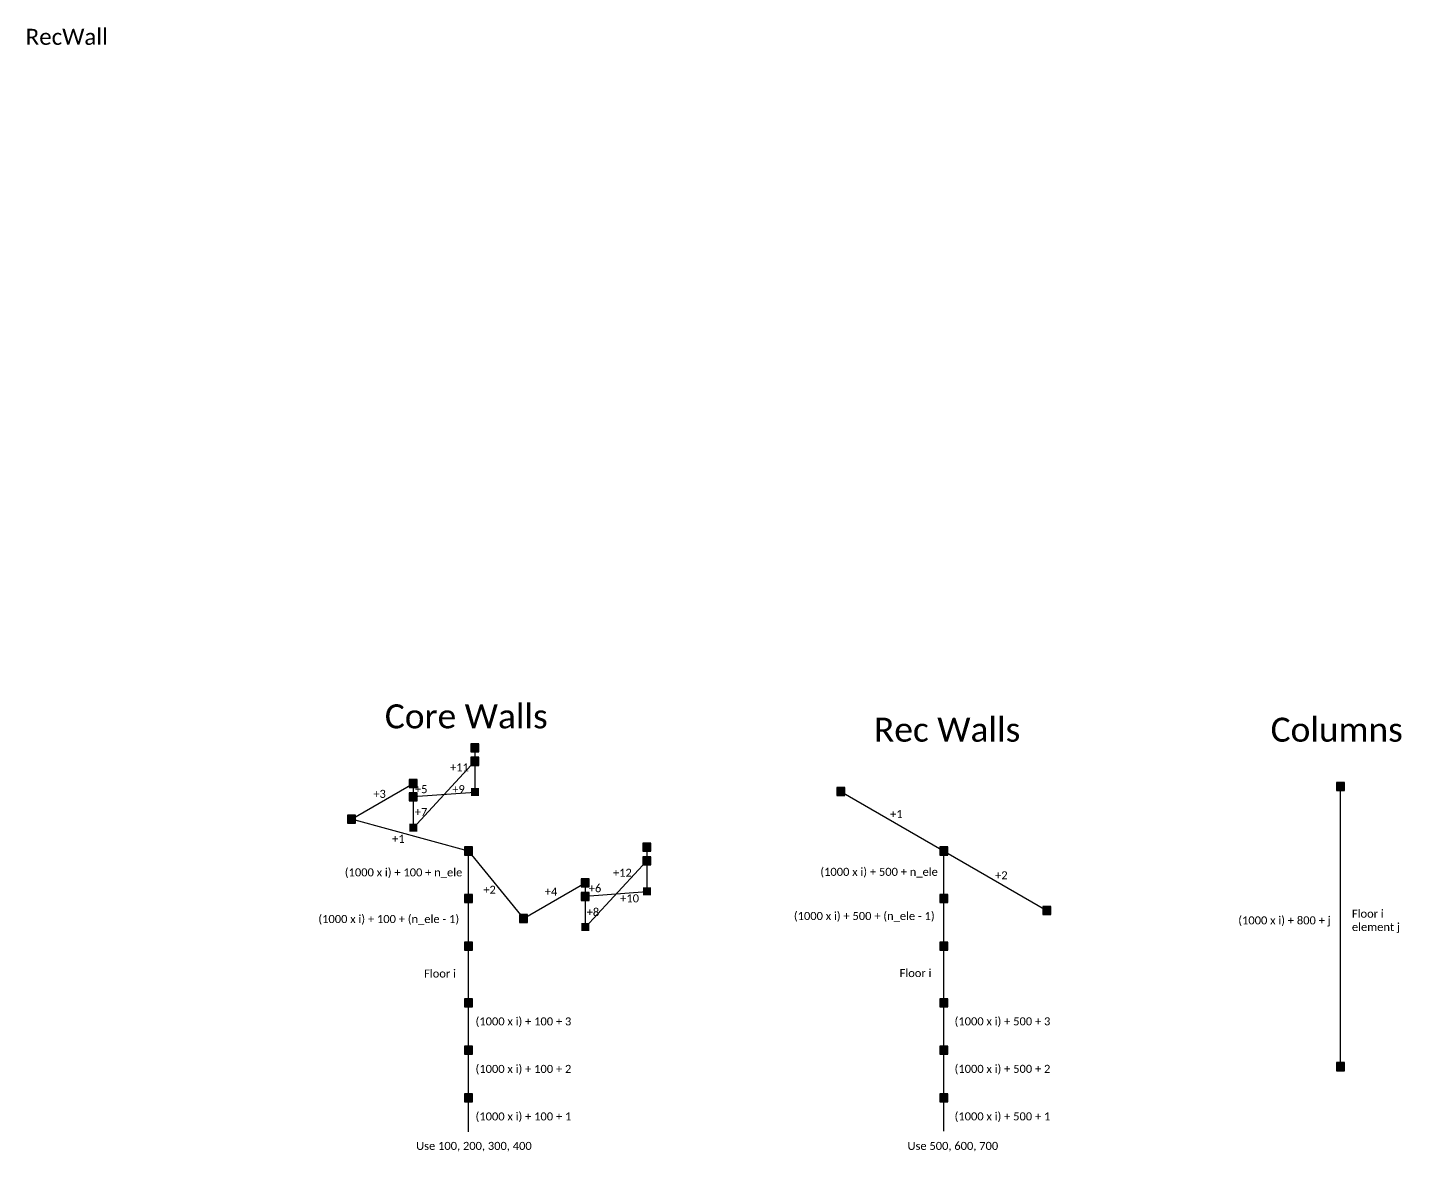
# Model space of a CAD drawing. Header units: inches. Extents: x -30573 to 11520, y -22457 to 4202.
# Drawn here: x -2730 to 1390, y -6326 to -2957 of the extents above; entities that cross this region are included whole.
import ezdxf

# ---------------------------------------------------------------- set-up
doc = ezdxf.new("R2010")
doc.units = ezdxf.units.IN
doc.layers.add('CONCRETO3', color=4, linetype='Continuous', lineweight=25)
doc.layers.add('TEXTO', color=1, linetype='Continuous', lineweight=13)
doc.styles.add('CopyA1_16', font='calibri.ttf', dxfattribs={"height": 24})

msp = doc.modelspace()

# ---------------------------------------------------------------- hatches: boundary and pattern name
at = {"layer": 'CONCRETO3'}
h = msp.add_hatch(color=256, dxfattribs=at)
h.dxf.hatch_style = 1
h.paths.add_polyline_path([(-1400.51, -5127.77), (-1376.51, -5127.77), (-1376.51, -5103.77), (-1400.51, -5103.77)])
h = msp.add_hatch(color=256, dxfattribs=at)
h.dxf.hatch_style = 1
h.paths.add_polyline_path([(-1400.51, -5168.284), (-1376.51, -5168.284), (-1376.51, -5144.284), (-1400.51, -5144.284)])
h = msp.add_hatch(color=256, dxfattribs=at)
h.dxf.hatch_style = 1
h.paths.add_polyline_path([(-1400.51, -5168.284), (-1376.51, -5168.284), (-1376.51, -5144.284), (-1400.51, -5144.284)])
h = msp.add_hatch(color=256, dxfattribs=at)
h.dxf.hatch_style = 1
h.paths.add_polyline_path([(-1585.631, -5234.649), (-1561.631, -5234.649), (-1561.631, -5210.649), (-1585.631, -5210.649)])
h = msp.add_hatch(color=256, dxfattribs=at)
h.dxf.hatch_style = 1
h.paths.add_polyline_path([(1194.884, -5244.053), (1218.884, -5244.053), (1218.884, -5220.053), (1194.884, -5220.053)])
h = msp.add_hatch(color=256, dxfattribs=at)
h.dxf.hatch_style = 1
h.paths.add_polyline_path([(-1585.631, -5275.164), (-1561.631, -5275.164), (-1561.631, -5251.164), (-1585.631, -5251.164)])
h = msp.add_hatch(color=256, dxfattribs=at)
h.dxf.hatch_style = 1
h.paths.add_polyline_path([(-1585.631, -5275.164), (-1561.631, -5275.164), (-1561.631, -5251.164), (-1585.631, -5251.164)])
h = msp.add_hatch(color=256, dxfattribs=at)
h.dxf.hatch_style = 1
h.paths.add_polyline_path([(-1400.51, -5260.242), (-1376.51, -5260.242), (-1376.51, -5236.242), (-1400.51, -5236.242)])
h = msp.add_hatch(color=256, dxfattribs=at)
h.dxf.hatch_style = 1
h.paths.add_polyline_path([(-303.238, -5258.709), (-279.238, -5258.709), (-279.238, -5234.709), (-303.238, -5234.709)])
h = msp.add_hatch(color=256, dxfattribs=at)
h.dxf.hatch_style = 1
h.paths.add_polyline_path([(-1770.751, -5341.529), (-1746.751, -5341.529), (-1746.751, -5317.529), (-1770.751, -5317.529)])
h = msp.add_hatch(color=256, dxfattribs=at)
h.dxf.hatch_style = 1
h.paths.add_polyline_path([(-1585.631, -5367.121), (-1561.631, -5367.121), (-1561.631, -5343.121), (-1585.631, -5343.121)])
h = msp.add_hatch(color=256, dxfattribs=at)
h.dxf.hatch_style = 1
h.paths.add_polyline_path([(-1420.263, -5437.004), (-1396.263, -5437.004), (-1396.263, -5413.004), (-1420.263, -5413.004)])
h = msp.add_hatch(color=256, dxfattribs=at)
h.dxf.hatch_style = 1
h.paths.add_polyline_path([(-884.654, -5425.6), (-860.654, -5425.6), (-860.654, -5401.6), (-884.654, -5401.6)])
h = msp.add_hatch(color=256, dxfattribs=at)
h.dxf.hatch_style = 1
h.paths.add_polyline_path([(5.577, -5437.004), (29.577, -5437.004), (29.577, -5413.004), (5.577, -5413.004)])
h = msp.add_hatch(color=256, dxfattribs=at)
h.dxf.hatch_style = 1
h.paths.add_polyline_path([(-884.654, -5466.114), (-860.654, -5466.114), (-860.654, -5442.114), (-884.654, -5442.114)])
h = msp.add_hatch(color=256, dxfattribs=at)
h.dxf.hatch_style = 1
h.paths.add_polyline_path([(-884.654, -5466.114), (-860.654, -5466.114), (-860.654, -5442.114), (-884.654, -5442.114)])
h = msp.add_hatch(color=256, dxfattribs=at)
h.dxf.hatch_style = 1
h.paths.add_polyline_path([(-1069.775, -5532.479), (-1045.775, -5532.479), (-1045.775, -5508.479), (-1069.775, -5508.479)])
h = msp.add_hatch(color=256, dxfattribs=at)
h.dxf.hatch_style = 1
h.paths.add_polyline_path([(-1069.775, -5532.479), (-1045.775, -5532.479), (-1045.775, -5508.479), (-1069.775, -5508.479)])
h = msp.add_hatch(color=256, dxfattribs=at)
h.dxf.hatch_style = 1
h.paths.add_polyline_path([(-1420.263, -5579.4), (-1396.263, -5579.4), (-1396.263, -5555.4), (-1420.263, -5555.4)])
h = msp.add_hatch(color=256, dxfattribs=at)
h.dxf.hatch_style = 1
h.paths.add_polyline_path([(-1069.775, -5572.993), (-1045.775, -5572.993), (-1045.775, -5548.993), (-1069.775, -5548.993)])
h = msp.add_hatch(color=256, dxfattribs=at)
h.dxf.hatch_style = 1
h.paths.add_polyline_path([(-1069.775, -5572.993), (-1045.775, -5572.993), (-1045.775, -5548.993), (-1069.775, -5548.993)])
h = msp.add_hatch(color=256, dxfattribs=at)
h.dxf.hatch_style = 1
h.paths.add_polyline_path([(-884.654, -5558.072), (-860.654, -5558.072), (-860.654, -5534.072), (-884.654, -5534.072)])
h = msp.add_hatch(color=256, dxfattribs=at)
h.dxf.hatch_style = 1
h.paths.add_polyline_path([(5.577, -5579.4), (29.577, -5579.4), (29.577, -5555.4), (5.577, -5555.4)])
h = msp.add_hatch(color=256, dxfattribs=at)
h.dxf.hatch_style = 1
h.paths.add_polyline_path([(314.393, -5615.299), (338.393, -5615.299), (338.393, -5591.299), (314.393, -5591.299)])
h = msp.add_hatch(color=256, dxfattribs=at)
h.dxf.hatch_style = 1
h.paths.add_polyline_path([(-1254.895, -5639.359), (-1230.895, -5639.359), (-1230.895, -5615.359), (-1254.895, -5615.359)])
h = msp.add_hatch(color=256, dxfattribs=at)
h.dxf.hatch_style = 1
h.paths.add_polyline_path([(-1069.775, -5664.951), (-1045.775, -5664.951), (-1045.775, -5640.951), (-1069.775, -5640.951)])
h = msp.add_hatch(color=256, dxfattribs=at)
h.dxf.hatch_style = 1
h.paths.add_polyline_path([(-1420.263, -5721.796), (-1396.263, -5721.796), (-1396.263, -5697.796), (-1420.263, -5697.796)])
h = msp.add_hatch(color=256, dxfattribs=at)
h.dxf.hatch_style = 1
h.paths.add_polyline_path([(5.577, -5721.796), (29.577, -5721.796), (29.577, -5697.796), (5.577, -5697.796)])
h = msp.add_hatch(color=256, dxfattribs=at)
h.dxf.hatch_style = 1
h.paths.add_polyline_path([(-1420.263, -5891.921), (-1396.263, -5891.921), (-1396.263, -5867.921), (-1420.263, -5867.921)])
h = msp.add_hatch(color=256, dxfattribs=at)
h.dxf.hatch_style = 1
h.paths.add_polyline_path([(5.577, -5891.921), (29.577, -5891.921), (29.577, -5867.921), (5.577, -5867.921)])
h = msp.add_hatch(color=256, dxfattribs=at)
h.dxf.hatch_style = 1
h.paths.add_polyline_path([(-1420.263, -6034.317), (-1396.263, -6034.317), (-1396.263, -6010.317), (-1420.263, -6010.317)])
h = msp.add_hatch(color=256, dxfattribs=at)
h.dxf.hatch_style = 1
h.paths.add_polyline_path([(5.577, -6034.317), (29.577, -6034.317), (29.577, -6010.317), (5.577, -6010.317)])
h = msp.add_hatch(color=256, dxfattribs=at)
h.dxf.hatch_style = 1
h.paths.add_polyline_path([(1194.884, -6083.299), (1218.884, -6083.299), (1218.884, -6059.299), (1194.884, -6059.299)])
h = msp.add_hatch(color=256, dxfattribs=at)
h.dxf.hatch_style = 1
h.paths.add_polyline_path([(-1420.263, -6176.713), (-1396.263, -6176.713), (-1396.263, -6152.713), (-1420.263, -6152.713)])
h = msp.add_hatch(color=256, dxfattribs=at)
h.dxf.hatch_style = 1
h.paths.add_polyline_path([(5.577, -6176.713), (29.577, -6176.713), (29.577, -6152.713), (5.577, -6152.713)])

# ---------------------------------------------------------------- linework, layer by layer
for p, q in [((-1388.51, -5115.77), (-1388.51, -5249.588)), ((-1573.631, -5356.467), (-1388.51, -5156.284)), ((-1758.751, -5329.529), (-1573.631, -5222.649)), ((-1573.631, -5222.649), (-1573.631, -5356.467)), ((1206.884, -6071.299), (1206.884, -5232.053)), ((-1388.51, -5249.588), (-1573.631, -5263.164)), ((-291.238, -5246.709), (326.393, -5603.299)), ((-1408.263, -5425.004), (-1758.751, -5329.529)), ((-1408.263, -6266.179), (-1408.263, -5425.004)), ((-1408.263, -5425.004), (-1242.895, -5627.359)), ((-872.654, -5413.6), (-872.654, -5547.418)), ((17.577, -6264.25), (17.577, -5425.004)), ((-1057.775, -5654.297), (-872.654, -5454.114)), ((-1242.895, -5627.359), (-1057.775, -5520.479)), ((-1057.775, -5520.479), (-1057.775, -5654.297)), ((-872.654, -5547.418), (-1057.775, -5560.993)), ((-1254.895, -5620.43), (-1242.895, -5627.359))]:
    msp.add_line(p, q, dxfattribs=at)
for points in [[(-1400.51, -5127.77), (-1376.51, -5127.77), (-1376.51, -5103.77), (-1400.51, -5103.77)], [(-1400.51, -5168.284), (-1376.51, -5168.284), (-1376.51, -5144.284), (-1400.51, -5144.284)], [(-1400.51, -5168.284), (-1376.51, -5168.284), (-1376.51, -5144.284), (-1400.51, -5144.284)], [(-1585.631, -5234.649), (-1561.631, -5234.649), (-1561.631, -5210.649), (-1585.631, -5210.649)], [(1194.884, -5244.053), (1218.884, -5244.053), (1218.884, -5220.053), (1194.884, -5220.053)], [(-1585.631, -5275.164), (-1561.631, -5275.164), (-1561.631, -5251.164), (-1585.631, -5251.164)], [(-1585.631, -5275.164), (-1561.631, -5275.164), (-1561.631, -5251.164), (-1585.631, -5251.164)], [(-303.238, -5258.709), (-279.238, -5258.709), (-279.238, -5234.709), (-303.238, -5234.709)], [(-1770.751, -5341.529), (-1746.751, -5341.529), (-1746.751, -5317.529), (-1770.751, -5317.529)], [(-1420.263, -5437.004), (-1396.263, -5437.004), (-1396.263, -5413.004), (-1420.263, -5413.004)], [(-884.654, -5425.6), (-860.654, -5425.6), (-860.654, -5401.6), (-884.654, -5401.6)], [(5.577, -5437.004), (29.577, -5437.004), (29.577, -5413.004), (5.577, -5413.004)], [(-884.654, -5466.114), (-860.654, -5466.114), (-860.654, -5442.114), (-884.654, -5442.114)], [(-884.654, -5466.114), (-860.654, -5466.114), (-860.654, -5442.114), (-884.654, -5442.114)], [(-1069.775, -5532.479), (-1045.775, -5532.479), (-1045.775, -5508.479), (-1069.775, -5508.479)], [(-1069.775, -5532.479), (-1045.775, -5532.479), (-1045.775, -5508.479), (-1069.775, -5508.479)], [(-1420.263, -5579.4), (-1396.263, -5579.4), (-1396.263, -5555.4), (-1420.263, -5555.4)], [(-1069.775, -5572.993), (-1045.775, -5572.993), (-1045.775, -5548.993), (-1069.775, -5548.993)], [(-1069.775, -5572.993), (-1045.775, -5572.993), (-1045.775, -5548.993), (-1069.775, -5548.993)], [(5.577, -5579.4), (29.577, -5579.4), (29.577, -5555.4), (5.577, -5555.4)], [(314.393, -5615.299), (338.393, -5615.299), (338.393, -5591.299), (314.393, -5591.299)], [(-1254.895, -5639.359), (-1230.895, -5639.359), (-1230.895, -5615.359), (-1254.895, -5615.359)], [(-1420.263, -5721.796), (-1396.263, -5721.796), (-1396.263, -5697.796), (-1420.263, -5697.796)], [(5.577, -5721.796), (29.577, -5721.796), (29.577, -5697.796), (5.577, -5697.796)], [(-1420.263, -5891.921), (-1396.263, -5891.921), (-1396.263, -5867.921), (-1420.263, -5867.921)], [(5.577, -5891.921), (29.577, -5891.921), (29.577, -5867.921), (5.577, -5867.921)], [(-1420.263, -6034.317), (-1396.263, -6034.317), (-1396.263, -6010.317), (-1420.263, -6010.317)], [(5.577, -6034.317), (29.577, -6034.317), (29.577, -6010.317), (5.577, -6010.317)], [(1194.884, -6083.299), (1218.884, -6083.299), (1218.884, -6059.299), (1194.884, -6059.299)], [(-1420.263, -6176.713), (-1396.263, -6176.713), (-1396.263, -6152.713), (-1420.263, -6152.713)], [(5.577, -6176.713), (29.577, -6176.713), (29.577, -6152.713), (5.577, -6152.713)]]:
    msp.add_lwpolyline(points, close=True, dxfattribs=at)

# ---------------------------------------------------------------- texts
at = {"layer": 'TEXTO', "attachment_point": 4, "style": 'CopyA1_16'}
for s, insert, char_height in [('RecWall', (-2735.611, -2985.411), 48), ('Core Walls', (-1658.683, -5021.911), 72), ('Rec Walls', (-191.944, -5061.903), 72), ('Columns', (997.362, -5061.903), 72), ('+11', (-1463.231, -5174.159), 24), ('+5', (-1568.566, -5239.839), 24), ('+9', (-1456.609, -5239.839), 24), ('+3', (-1693.333, -5253.921), 24), ('+7', (-1568.982, -5308.128), 24), ('+1', (-143.768, -5314.39), 24), ('+1', (-1636.983, -5388.56), 24), ('(1000 x i) + 100 + n_ele', (-1778.755, -5491.643), 24), ('+12', (-974.738, -5490.242), 24), ('(1000 x i) + 500 + n_ele', (-352.915, -5490.04), 24), ('+2', (171.048, -5497.875), 24), ('+2', (-1363.498, -5541.101), 24), ('+4', (-1179.185, -5546.788), 24), ('+6', (-1047.25, -5536.628), 24), ('+10', (-953.105, -5566.957), 24), ('+8', (-1053.44, -5608.387), 24), ('Floor i\\Pelement j', (1241.106, -5635.994), 24), ('(1000 x i) + 100 + (n_ele - 1)', (-1858.095, -5631.468), 24), ('(1000 x i) + 500 + (n_ele - 1)', (-432.255, -5622.327), 24), ('(1000 x i) + 800 + j', (900.27, -5636.108), 24), ('Floor i', (-1540.898, -5792.253), 24), ('Floor i', (-115.057, -5790.972), 24), ('(1000 x i) + 100 + 3', (-1386.765, -5938.206), 24), ('(1000 x i) + 500 + 3', (49.634, -5938.023), 24), ('(1000 x i) + 100 + 2', (-1386.765, -6080.602), 24), ('(1000 x i) + 500 + 2', (49.634, -6080.419), 24), ('(1000 x i) + 100 + 1', (-1386.765, -6222.999), 24), ('(1000 x i) + 500 + 1', (49.634, -6222.815), 24), ('Use 100, 200, 300, 400', (-1564.835, -6311.133), 24), ('Use 500, 600, 700', (-91.475, -6311.133), 24)]:
    msp.add_mtext(s, dxfattribs=dict(at, insert=insert, char_height=char_height))

doc.saveas('drawing.dxf')
